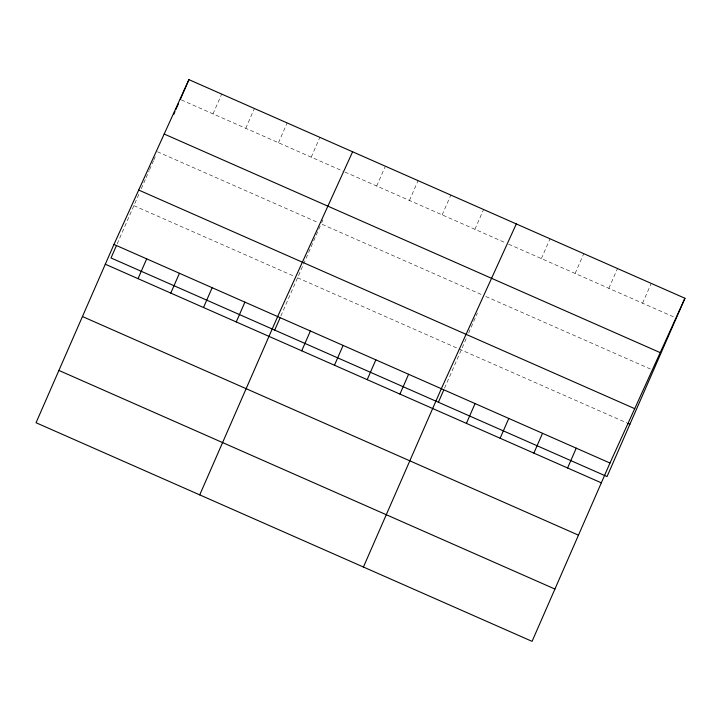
<?xml version="1.0" encoding="UTF-8"?>
<svg xmlns="http://www.w3.org/2000/svg" width="721" height="721" viewBox="0 0 721 721"><rect width="100%" height="100%" fill="white"/><g stroke="black" fill="none" stroke-linecap="round" stroke-linejoin="round"><path stroke-width="0.54" stroke-dasharray="3.6 2.7" d="M117.181 243.878L139.55 192.678M141.298 188.686L145.651 178.709M146.093 177.708L149.139 170.724M149.58 169.723L153.501 160.738M153.943 159.747L155.249 156.745M213.019 113.882L221.671 94.072M245.753 128.302L254.405 108.501M278.495 142.731L287.147 122.931M311.229 157.16L319.881 137.36M280.866 316.023L313.265 241.868M313.698 240.868L321.115 223.898M321.548 222.897L322.873 219.878M376.704 186.018L385.356 166.218M409.438 200.447L418.09 180.647M442.18 214.876L450.832 195.076M474.914 229.305L483.566 209.505M444.551 388.159L466.92 336.959M468.668 332.967L477.383 313.004M541.381 258.596L550.033 238.795M575.115 273.466L583.767 253.657M608.839 288.328L617.491 268.527M642.564 303.199L651.225 283.389M181.304 99.904L342.944 171.138M344.989 172.04L505.61 242.833M508.675 244.185L674.252 317.159M157.43 151.761L318.042 222.546M322.134 224.348L481.727 294.691M485.819 296.493L650.378 369.017M133.881 205.656L293.474 275.99M297.566 277.792L626.828 422.912"/><path stroke-width="1.08" d="M113.954 244.428L36.05 422.74L532.071 641.357L609.975 463.035L684.95 298.26L188.929 79.643L113.954 244.428L609.975 463.035M116.306 245.888L111.025 257.965L607.046 476.572L684.95 298.26M173.689 114.54L175.005 111.521M175.888 109.511L178.52 103.473M180.277 99.453L188.929 79.643M138.035 278.657L146.687 258.857M170.778 293.087L179.43 273.286M203.511 307.516L212.163 287.715M236.254 321.945L244.906 302.144M199.735 494.885L277.639 316.573L352.614 151.789M274.71 330.101L279.991 318.033M301.72 350.803L310.381 331.002M334.463 365.232L343.115 345.422M367.196 379.661L375.848 359.851M399.939 394.09L408.591 374.28M363.42 567.03L441.324 388.709L516.308 223.925M438.404 402.246L443.676 390.169M466.406 423.38L475.058 403.58M500.131 438.251L508.783 418.441M533.864 453.112L542.516 433.312M567.589 467.974L576.241 448.174M164.19 134.025L660.211 352.632M138.693 190.047L634.714 408.663M627.856 423.362L629.902 424.263M105.302 264.228L601.323 482.845M82.446 316.537L578.467 535.153M58.906 370.432L554.918 589.048"/></g></svg>
